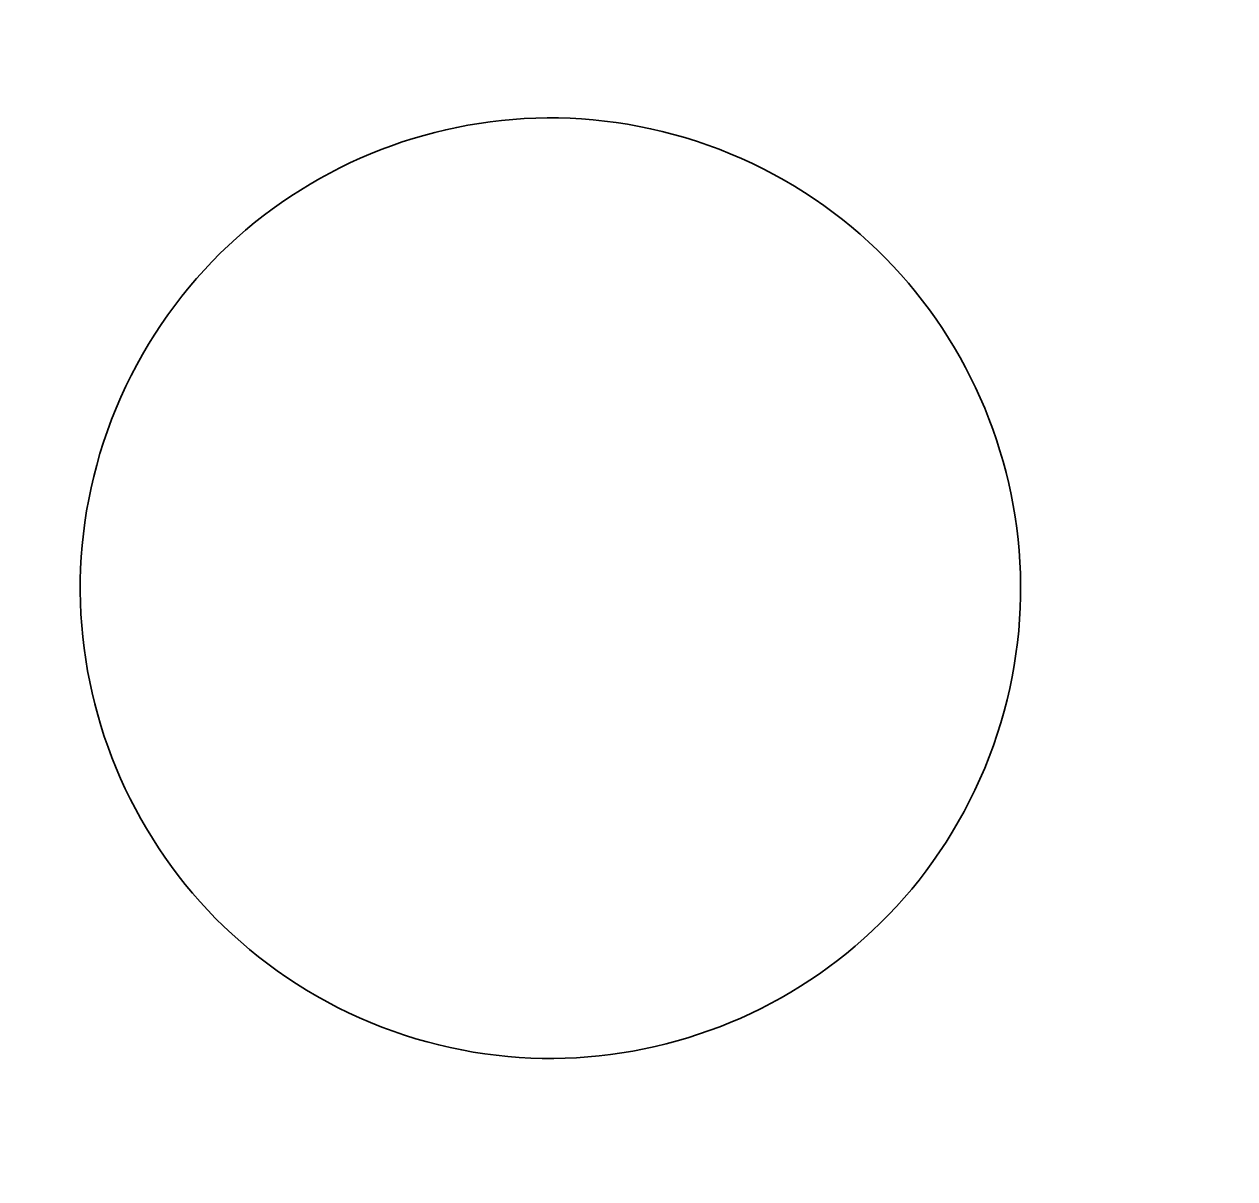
# Model space of a CAD drawing. Header units: centimetres. Extents: x -14.5 to 14.3, y -14.3 to 14.5.
# Drawn here: x 3.233 to 4.646, y 7.089 to 8.437 of the extents above; entities that cross this region are included whole.
import ezdxf

# ---------------------------------------------------------------- set-up
doc = ezdxf.new("R2010")
doc.units = ezdxf.units.CM
doc.header["$MEASUREMENT"] = 0
doc.layers.add('Layer 1', color=7, linetype='Continuous')

msp = doc.modelspace()

# ---------------------------------------------------------------- linework, layer by layer
at = {"layer": 'Layer 1', "color": 250, "lineweight": 35}
for points, knots in [([(-0.11537, 14.45903), (-8.05443, 14.45903), (-14.4903, 8.02315), (-14.4903, 0.0841), (-14.4903, 0.0841), (-14.4903, -7.85495), (-8.05443, -14.29082), (-0.11537, -14.29082), (-0.11537, -14.29082), (7.82367, -14.29082), (14.25955, -7.85495), (14.25955, 0.0841), (14.25955, 0.0841), (14.25955, 8.02315), (7.82367, 14.45903), (-0.11537, 14.45903)], [0, 0, 0, 0, 0.2, 0.2, 0.2, 0.2, 0.4, 0.4, 0.4, 0.4, 0.6, 0.6, 0.6, 0.6, 1, 1, 1, 1]), ([(4.35429, 7.56853), (4.35429, 7.56853), (4.35955, 7.58168), (4.35955, 7.58168), (4.35955, 7.58168), (4.35955, 7.58168), (4.36444, 7.59488), (4.36444, 7.59488), (4.36444, 7.59488), (4.36444, 7.59488), (4.36897, 7.60813), (4.36897, 7.60813), (4.36897, 7.60813), (4.36897, 7.60813), (4.37314, 7.62143), (4.37314, 7.62143), (4.37314, 7.62143), (4.37314, 7.62143), (4.37696, 7.63476), (4.37696, 7.63476), (4.37696, 7.63476), (4.37696, 7.63476), (4.38042, 7.64813), (4.38042, 7.64813), (4.38042, 7.64813), (4.38042, 7.64813), (4.38354, 7.66152), (4.38354, 7.66152), (4.38354, 7.66152), (4.38354, 7.66152), (4.3863, 7.67493), (4.3863, 7.67493), (4.3863, 7.67493), (4.3863, 7.67493), (4.38872, 7.68836), (4.38872, 7.68836), (4.38872, 7.68836), (4.38872, 7.68836), (4.3908, 7.7018), (4.3908, 7.7018), (4.3908, 7.7018), (4.3908, 7.7018), (4.39253, 7.71524), (4.39253, 7.71524), (4.39253, 7.71524), (4.39253, 7.71524), (4.39393, 7.72868), (4.39393, 7.72868), (4.39393, 7.72868), (4.39393, 7.72868), (4.39499, 7.74211), (4.39499, 7.74211), (4.39499, 7.74211), (4.39499, 7.74211), (4.39571, 7.75553), (4.39571, 7.75553), (4.39571, 7.75553), (4.39571, 7.75553), (4.39611, 7.76893), (4.39611, 7.76893), (4.39611, 7.76893), (4.39611, 7.76893), (4.39617, 7.7823), (4.39617, 7.7823), (4.39617, 7.7823), (4.39617, 7.7823), (4.39591, 7.79565), (4.39591, 7.79565), (4.39591, 7.79565), (4.39591, 7.79565), (4.39532, 7.80896), (4.39532, 7.80896), (4.39532, 7.80896), (4.39532, 7.80896), (4.39441, 7.82223), (4.39441, 7.82223), (4.39441, 7.82223), (4.39441, 7.82223), (4.39318, 7.83545), (4.39318, 7.83545), (4.39318, 7.83545), (4.39318, 7.83545), (4.39163, 7.84862), (4.39163, 7.84862), (4.39163, 7.84862), (4.39163, 7.84862), (4.38976, 7.86173), (4.38976, 7.86173), (4.38976, 7.86173), (4.38976, 7.86173), (4.38759, 7.87478), (4.38759, 7.87478), (4.38759, 7.87478), (4.38759, 7.87478), (4.3851, 7.88776), (4.3851, 7.88776), (4.3851, 7.88776), (4.3851, 7.88776), (4.3823, 7.90066), (4.3823, 7.90066), (4.3823, 7.90066), (4.3823, 7.90066), (4.3792, 7.91349), (4.3792, 7.91349), (4.3792, 7.91349), (4.3792, 7.91349), (4.37579, 7.92622), (4.37579, 7.92622), (4.37579, 7.92622), (4.37579, 7.92622), (4.37208, 7.93887), (4.37208, 7.93887), (4.37208, 7.93887), (4.37208, 7.93887), (4.36807, 7.95142), (4.36807, 7.95142), (4.36807, 7.95142), (4.36807, 7.95142), (4.36377, 7.96386), (4.36377, 7.96386), (4.36377, 7.96386), (4.36377, 7.96386), (4.35917, 7.9762), (4.35917, 7.9762), (4.35917, 7.9762), (4.35917, 7.9762), (4.35427, 7.98842), (4.35427, 7.98842), (4.35427, 7.98842), (4.35427, 7.98842), (4.34909, 8.00052), (4.34909, 8.00052), (4.34909, 8.00052), (4.34909, 8.00052), (4.34362, 8.01249), (4.34362, 8.01249), (4.34362, 8.01249), (4.34362, 8.01249), (4.33787, 8.02434), (4.33787, 8.02434), (4.33787, 8.02434), (4.33787, 8.02434), (4.33183, 8.03604), (4.33183, 8.03604), (4.33183, 8.03604), (4.33183, 8.03604), (4.32551, 8.04761), (4.32551, 8.04761), (4.32551, 8.04761), (4.32551, 8.04761), (4.31892, 8.05902), (4.31892, 8.05902), (4.31892, 8.05902), (4.31892, 8.05902), (4.31204, 8.07029), (4.31204, 8.07029), (4.31204, 8.07029), (4.31204, 8.07029), (4.3049, 8.08139), (4.3049, 8.08139), (4.3049, 8.08139), (4.3049, 8.08139), (4.29748, 8.09233), (4.29748, 8.09233), (4.29748, 8.09233), (4.29748, 8.09233), (4.28979, 8.10309), (4.28979, 8.10309), (4.28979, 8.10309), (4.28979, 8.10309), (4.28184, 8.11368), (4.28184, 8.11368), (4.28184, 8.11368), (4.28184, 8.11368), (4.27362, 8.12409), (4.27362, 8.12409), (4.27362, 8.12409), (4.27362, 8.12409), (4.26515, 8.13431), (4.26515, 8.13431), (4.26515, 8.13431), (4.26515, 8.13431), (4.25641, 8.14434), (4.25641, 8.14434), (4.25641, 8.14434), (4.25641, 8.14434), (4.24741, 8.15417), (4.24741, 8.15417), (4.24741, 8.15417), (4.24741, 8.15417), (4.23816, 8.16379), (4.23816, 8.16379), (4.23816, 8.16379), (4.23816, 8.16379), (4.22866, 8.1732), (4.22866, 8.1732), (4.22866, 8.1732), (4.22866, 8.1732), (4.2189, 8.1824), (4.2189, 8.1824), (4.2189, 8.1824), (4.2189, 8.1824), (4.2089, 8.19138), (4.2089, 8.19138), (4.2089, 8.19138), (4.2089, 8.19138), (4.19866, 8.20012), (4.19866, 8.20012), (4.19866, 8.20012), (4.19866, 8.20012), (4.18817, 8.20864), (4.18817, 8.20864), (4.18817, 8.20864), (4.18817, 8.20864), (4.17743, 8.21692), (4.17743, 8.21692), (4.17743, 8.21692), (4.17743, 8.21692), (4.16646, 8.22495), (4.16646, 8.22495), (4.16646, 8.22495), (4.16646, 8.22495), (4.15526, 8.23274), (4.15526, 8.23274), (4.15526, 8.23274), (4.15526, 8.23274), (4.14382, 8.24026), (4.14382, 8.24026), (4.14382, 8.24026), (4.14382, 8.24026), (4.13215, 8.24753), (4.13215, 8.24753), (4.13215, 8.24753), (4.13215, 8.24753), (4.12025, 8.25453), (4.12025, 8.25453), (4.12025, 8.25453), (4.12025, 8.25453), (4.10812, 8.26126), (4.10812, 8.26126), (4.10812, 8.26126), (4.10812, 8.26126), (4.09577, 8.26771), (4.09577, 8.26771), (4.09577, 8.26771), (4.09577, 8.26771), (4.08319, 8.27388), (4.08319, 8.27388), (4.08319, 8.27388), (4.08319, 8.27388), (4.0704, 8.27976), (4.0704, 8.27976), (4.0704, 8.27976), (4.0704, 8.27976), (4.05739, 8.28534), (4.05739, 8.28534), (4.05739, 8.28534), (4.05739, 8.28534), (4.04424, 8.2906), (4.04424, 8.2906), (4.04424, 8.2906), (4.04424, 8.2906), (4.03103, 8.29549), (4.03103, 8.29549), (4.03103, 8.29549), (4.03103, 8.29549), (4.01778, 8.30002), (4.01778, 8.30002), (4.01778, 8.30002), (4.01778, 8.30002), (4.00449, 8.30419), (4.00449, 8.30419), (4.00449, 8.30419), (4.00449, 8.30419), (3.99115, 8.30801), (3.99115, 8.30801), (3.99115, 8.30801), (3.99115, 8.30801), (3.97779, 8.31147), (3.97779, 8.31147), (3.97779, 8.31147), (3.97779, 8.31147), (3.9644, 8.31459), (3.9644, 8.31459), (3.9644, 8.31459), (3.9644, 8.31459), (3.95098, 8.31735), (3.95098, 8.31735), (3.95098, 8.31735), (3.95098, 8.31735), (3.93755, 8.31977), (3.93755, 8.31977), (3.93755, 8.31977), (3.93755, 8.31977), (3.92412, 8.32185), (3.92412, 8.32185), (3.92412, 8.32185), (3.92412, 8.32185), (3.91068, 8.32358), (3.91068, 8.32358), (3.91068, 8.32358), (3.91068, 8.32358), (3.89724, 8.32498), (3.89724, 8.32498), (3.89724, 8.32498), (3.89724, 8.32498), (3.8838, 8.32604), (3.8838, 8.32604), (3.8838, 8.32604), (3.8838, 8.32604), (3.87039, 8.32676), (3.87039, 8.32676), (3.87039, 8.32676), (3.87039, 8.32676), (3.85699, 8.32716), (3.85699, 8.32716), (3.85699, 8.32716), (3.85699, 8.32716), (3.84361, 8.32722), (3.84361, 8.32722), (3.84361, 8.32722), (3.84361, 8.32722), (3.83026, 8.32696), (3.83026, 8.32696), (3.83026, 8.32696), (3.83026, 8.32696), (3.81695, 8.32637), (3.81695, 8.32637), (3.81695, 8.32637), (3.81695, 8.32637), (3.80368, 8.32546), (3.80368, 8.32546), (3.80368, 8.32546), (3.80368, 8.32546), (3.79046, 8.32423), (3.79046, 8.32423), (3.79046, 8.32423), (3.79046, 8.32423), (3.77729, 8.32268), (3.77729, 8.32268), (3.77729, 8.32268), (3.77729, 8.32268), (3.76418, 8.32081), (3.76418, 8.32081), (3.76418, 8.32081), (3.76418, 8.32081), (3.75113, 8.31863), (3.75113, 8.31863), (3.75113, 8.31863), (3.75113, 8.31863), (3.73815, 8.31614), (3.73815, 8.31614), (3.73815, 8.31614), (3.73815, 8.31614), (3.72525, 8.31335), (3.72525, 8.31335), (3.72525, 8.31335), (3.72525, 8.31335), (3.71243, 8.31024), (3.71243, 8.31024), (3.71243, 8.31024), (3.71243, 8.31024), (3.69969, 8.30684), (3.69969, 8.30684), (3.69969, 8.30684), (3.69969, 8.30684), (3.68705, 8.30313), (3.68705, 8.30313), (3.68705, 8.30313), (3.68705, 8.30313), (3.6745, 8.29912), (3.6745, 8.29912), (3.6745, 8.29912), (3.6745, 8.29912), (3.66205, 8.29481), (3.66205, 8.29481), (3.66205, 8.29481), (3.66205, 8.29481), (3.64972, 8.29021), (3.64972, 8.29021), (3.64972, 8.29021), (3.64972, 8.29021), (3.6375, 8.28532), (3.6375, 8.28532), (3.6375, 8.28532), (3.6375, 8.28532), (3.6254, 8.28014), (3.6254, 8.28014), (3.6254, 8.28014), (3.6254, 8.28014), (3.61342, 8.27467), (3.61342, 8.27467), (3.61342, 8.27467), (3.61342, 8.27467), (3.60158, 8.26891), (3.60158, 8.26891), (3.60158, 8.26891), (3.60158, 8.26891), (3.58987, 8.26287), (3.58987, 8.26287), (3.58987, 8.26287), (3.58987, 8.26287), (3.57831, 8.25656), (3.57831, 8.25656), (3.57831, 8.25656), (3.57831, 8.25656), (3.56689, 8.24996), (3.56689, 8.24996), (3.56689, 8.24996), (3.56689, 8.24996), (3.55563, 8.24309), (3.55563, 8.24309), (3.55563, 8.24309), (3.55563, 8.24309), (3.54453, 8.23594), (3.54453, 8.23594), (3.54453, 8.23594), (3.54453, 8.23594), (3.53359, 8.22852), (3.53359, 8.22852), (3.53359, 8.22852), (3.53359, 8.22852), (3.52283, 8.22084), (3.52283, 8.22084), (3.52283, 8.22084), (3.52283, 8.22084), (3.51224, 8.21288), (3.51224, 8.21288), (3.51224, 8.21288), (3.51224, 8.21288), (3.50183, 8.20466), (3.50183, 8.20466), (3.50183, 8.20466), (3.50183, 8.20466), (3.49161, 8.19619), (3.49161, 8.19619), (3.49161, 8.19619), (3.49161, 8.19619), (3.48158, 8.18745), (3.48158, 8.18745), (3.48158, 8.18745), (3.48158, 8.18745), (3.47175, 8.17845), (3.47175, 8.17845), (3.47175, 8.17845), (3.47175, 8.17845), (3.46213, 8.1692), (3.46213, 8.1692), (3.46213, 8.1692), (3.46213, 8.1692), (3.45272, 8.1597), (3.45272, 8.1597), (3.45272, 8.1597), (3.45272, 8.1597), (3.44352, 8.14994), (3.44352, 8.14994), (3.44352, 8.14994), (3.44352, 8.14994), (3.43454, 8.13994), (3.43454, 8.13994), (3.43454, 8.13994), (3.43454, 8.13994), (3.4258, 8.12969), (3.4258, 8.12969), (3.4258, 8.12969), (3.4258, 8.12969), (3.41728, 8.1192), (3.41728, 8.1192), (3.41728, 8.1192), (3.41728, 8.1192), (3.409, 8.10847), (3.409, 8.10847), (3.409, 8.10847), (3.409, 8.10847), (3.40097, 8.0975), (3.40097, 8.0975), (3.40097, 8.0975), (3.40097, 8.0975), (3.39319, 8.0863), (3.39319, 8.0863), (3.39319, 8.0863), (3.39319, 8.0863), (3.38566, 8.07486), (3.38566, 8.07486), (3.38566, 8.07486), (3.38566, 8.07486), (3.37839, 8.06318), (3.37839, 8.06318), (3.37839, 8.06318), (3.37839, 8.06318), (3.37139, 8.05128), (3.37139, 8.05128), (3.37139, 8.05128), (3.37139, 8.05128), (3.36466, 8.03916), (3.36466, 8.03916), (3.36466, 8.03916), (3.36466, 8.03916), (3.35821, 8.0268), (3.35821, 8.0268), (3.35821, 8.0268), (3.35821, 8.0268), (3.35204, 8.01423), (3.35204, 8.01423), (3.35204, 8.01423), (3.35204, 8.01423), (3.34617, 8.00144), (3.34617, 8.00144), (3.34617, 8.00144), (3.34617, 8.00144), (3.34058, 7.98842), (3.34058, 7.98842), (3.34058, 7.98842), (3.34058, 7.98842), (3.33533, 7.97528), (3.33533, 7.97528), (3.33533, 7.97528), (3.33533, 7.97528), (3.33044, 7.96207), (3.33044, 7.96207), (3.33044, 7.96207), (3.33044, 7.96207), (3.32591, 7.94882), (3.32591, 7.94882), (3.32591, 7.94882), (3.32591, 7.94882), (3.32174, 7.93553), (3.32174, 7.93553), (3.32174, 7.93553), (3.32174, 7.93553), (3.31792, 7.92219), (3.31792, 7.92219), (3.31792, 7.92219), (3.31792, 7.92219), (3.31445, 7.90883), (3.31445, 7.90883), (3.31445, 7.90883), (3.31445, 7.90883), (3.31134, 7.89544), (3.31134, 7.89544), (3.31134, 7.89544), (3.31134, 7.89544), (3.30857, 7.88202), (3.30857, 7.88202), (3.30857, 7.88202), (3.30857, 7.88202), (3.30615, 7.8686), (3.30615, 7.8686), (3.30615, 7.8686), (3.30615, 7.8686), (3.30408, 7.85516), (3.30408, 7.85516), (3.30408, 7.85516), (3.30408, 7.85516), (3.30234, 7.84172), (3.30234, 7.84172), (3.30234, 7.84172), (3.30234, 7.84172), (3.30095, 7.82828), (3.30095, 7.82828), (3.30095, 7.82828), (3.30095, 7.82828), (3.29989, 7.81485), (3.29989, 7.81485), (3.29989, 7.81485), (3.29989, 7.81485), (3.29916, 7.80143), (3.29916, 7.80143), (3.29916, 7.80143), (3.29916, 7.80143), (3.29877, 7.78803), (3.29877, 7.78803), (3.29877, 7.78803), (3.29877, 7.78803), (3.2987, 7.77465), (3.2987, 7.77465), (3.2987, 7.77465), (3.2987, 7.77465), (3.29897, 7.76131), (3.29897, 7.76131), (3.29897, 7.76131), (3.29897, 7.76131), (3.29956, 7.748), (3.29956, 7.748), (3.29956, 7.748), (3.29956, 7.748), (3.30047, 7.73473), (3.30047, 7.73473), (3.30047, 7.73473), (3.30047, 7.73473), (3.3017, 7.72151), (3.3017, 7.72151), (3.3017, 7.72151), (3.3017, 7.72151), (3.30325, 7.70834), (3.30325, 7.70834), (3.30325, 7.70834), (3.30325, 7.70834), (3.30511, 7.69523), (3.30511, 7.69523), (3.30511, 7.69523), (3.30511, 7.69523), (3.30729, 7.68218), (3.30729, 7.68218), (3.30729, 7.68218), (3.30729, 7.68218), (3.30978, 7.6692), (3.30978, 7.6692), (3.30978, 7.6692), (3.30978, 7.6692), (3.31258, 7.6563), (3.31258, 7.6563), (3.31258, 7.6563), (3.31258, 7.6563), (3.31568, 7.64347), (3.31568, 7.64347), (3.31568, 7.64347), (3.31568, 7.64347), (3.31909, 7.63074), (3.31909, 7.63074), (3.31909, 7.63074), (3.31909, 7.63074), (3.3228, 7.61809), (3.3228, 7.61809), (3.3228, 7.61809), (3.3228, 7.61809), (3.3268, 7.60555), (3.3268, 7.60555), (3.3268, 7.60555), (3.3268, 7.60555), (3.33111, 7.5931), (3.33111, 7.5931), (3.33111, 7.5931), (3.33111, 7.5931), (3.33571, 7.58077), (3.33571, 7.58077), (3.33571, 7.58077), (3.33571, 7.58077), (3.3406, 7.56855), (3.3406, 7.56855), (3.3406, 7.56855), (3.3406, 7.56855), (3.34578, 7.55645), (3.34578, 7.55645), (3.34578, 7.55645), (3.34578, 7.55645), (3.35125, 7.54447), (3.35125, 7.54447), (3.35125, 7.54447), (3.35125, 7.54447), (3.35701, 7.53263), (3.35701, 7.53263), (3.35701, 7.53263), (3.35701, 7.53263), (3.36305, 7.52092), (3.36305, 7.52092), (3.36305, 7.52092), (3.36305, 7.52092), (3.36936, 7.50936), (3.36936, 7.50936), (3.36936, 7.50936), (3.36936, 7.50936), (3.37596, 7.49794), (3.37596, 7.49794), (3.37596, 7.49794), (3.37596, 7.49794), (3.38283, 7.48668), (3.38283, 7.48668), (3.38283, 7.48668), (3.38283, 7.48668), (3.38998, 7.47558), (3.38998, 7.47558), (3.38998, 7.47558), (3.38998, 7.47558), (3.3974, 7.46464), (3.3974, 7.46464), (3.3974, 7.46464), (3.3974, 7.46464), (3.40508, 7.45387), (3.40508, 7.45387), (3.40508, 7.45387), (3.40508, 7.45387), (3.41303, 7.44328), (3.41303, 7.44328), (3.41303, 7.44328), (3.41303, 7.44328), (3.42125, 7.43287), (3.42125, 7.43287), (3.42125, 7.43287), (3.42125, 7.43287), (3.42973, 7.42265), (3.42973, 7.42265), (3.42973, 7.42265), (3.42973, 7.42265), (3.43847, 7.41263), (3.43847, 7.41263), (3.43847, 7.41263), (3.43847, 7.41263), (3.44746, 7.4028), (3.44746, 7.4028), (3.44746, 7.4028), (3.44746, 7.4028), (3.45672, 7.39317), (3.45672, 7.39317), (3.45672, 7.39317), (3.45672, 7.39317), (3.46622, 7.38376), (3.46622, 7.38376), (3.46622, 7.38376), (3.46622, 7.38376), (3.47597, 7.37456), (3.47597, 7.37456), (3.47597, 7.37456), (3.47597, 7.37456), (3.48597, 7.36559), (3.48597, 7.36559), (3.48597, 7.36559), (3.48597, 7.36559), (3.49622, 7.35684), (3.49622, 7.35684), (3.49622, 7.35684), (3.49622, 7.35684), (3.50671, 7.34832), (3.50671, 7.34832), (3.50671, 7.34832), (3.50671, 7.34832), (3.51744, 7.34005), (3.51744, 7.34005), (3.51744, 7.34005), (3.51744, 7.34005), (3.52841, 7.33201), (3.52841, 7.33201), (3.52841, 7.33201), (3.52841, 7.33201), (3.53962, 7.32423), (3.53962, 7.32423), (3.53962, 7.32423), (3.53962, 7.32423), (3.55106, 7.3167), (3.55106, 7.3167), (3.55106, 7.3167), (3.55106, 7.3167), (3.56273, 7.30943), (3.56273, 7.30943), (3.56273, 7.30943), (3.56273, 7.30943), (3.57463, 7.30243), (3.57463, 7.30243), (3.57463, 7.30243), (3.57463, 7.30243), (3.58676, 7.2957), (3.58676, 7.2957), (3.58676, 7.2957), (3.58676, 7.2957), (3.59911, 7.28925), (3.59911, 7.28925), (3.59911, 7.28925), (3.59911, 7.28925), (3.61168, 7.28308), (3.61168, 7.28308), (3.61168, 7.28308), (3.61168, 7.28308), (3.62448, 7.2772), (3.62448, 7.2772), (3.62448, 7.2772), (3.62448, 7.2772), (3.63749, 7.27162), (3.63749, 7.27162), (3.63749, 7.27162), (3.63749, 7.27162), (3.65064, 7.26637), (3.65064, 7.26637), (3.65064, 7.26637), (3.65064, 7.26637), (3.66384, 7.26148), (3.66384, 7.26148), (3.66384, 7.26148), (3.66384, 7.26148), (3.67709, 7.25695), (3.67709, 7.25695), (3.67709, 7.25695), (3.67709, 7.25695), (3.69039, 7.25277), (3.69039, 7.25277), (3.69039, 7.25277), (3.69039, 7.25277), (3.70372, 7.24896), (3.70372, 7.24896), (3.70372, 7.24896), (3.70372, 7.24896), (3.71709, 7.24549), (3.71709, 7.24549), (3.71709, 7.24549), (3.71709, 7.24549), (3.73048, 7.24238), (3.73048, 7.24238), (3.73048, 7.24238), (3.73048, 7.24238), (3.74389, 7.23961), (3.74389, 7.23961), (3.74389, 7.23961), (3.74389, 7.23961), (3.75732, 7.23719), (3.75732, 7.23719), (3.75732, 7.23719), (3.75732, 7.23719), (3.77076, 7.23512), (3.77076, 7.23512), (3.77076, 7.23512), (3.77076, 7.23512), (3.7842, 7.23338), (3.7842, 7.23338), (3.7842, 7.23338), (3.7842, 7.23338), (3.79764, 7.23198), (3.79764, 7.23198), (3.79764, 7.23198), (3.79764, 7.23198), (3.81107, 7.23093), (3.81107, 7.23093), (3.81107, 7.23093), (3.81107, 7.23093), (3.82449, 7.2302), (3.82449, 7.2302), (3.82449, 7.2302), (3.82449, 7.2302), (3.83789, 7.22981), (3.83789, 7.22981), (3.83789, 7.22981), (3.83789, 7.22981), (3.85127, 7.22974), (3.85127, 7.22974), (3.85127, 7.22974), (3.85127, 7.22974), (3.86461, 7.23001), (3.86461, 7.23001), (3.86461, 7.23001), (3.86461, 7.23001), (3.87792, 7.2306), (3.87792, 7.2306), (3.87792, 7.2306), (3.87792, 7.2306), (3.89119, 7.23151), (3.89119, 7.23151), (3.89119, 7.23151), (3.89119, 7.23151), (3.90441, 7.23274), (3.90441, 7.23274), (3.90441, 7.23274), (3.90441, 7.23274), (3.91758, 7.23429), (3.91758, 7.23429), (3.91758, 7.23429), (3.91758, 7.23429), (3.9307, 7.23615), (3.9307, 7.23615), (3.9307, 7.23615), (3.9307, 7.23615), (3.94374, 7.23833), (3.94374, 7.23833), (3.94374, 7.23833), (3.94374, 7.23833), (3.95672, 7.24082), (3.95672, 7.24082), (3.95672, 7.24082), (3.95672, 7.24082), (3.96963, 7.24362), (3.96963, 7.24362), (3.96963, 7.24362), (3.96963, 7.24362), (3.98245, 7.24672), (3.98245, 7.24672), (3.98245, 7.24672), (3.98245, 7.24672), (3.99519, 7.25013), (3.99519, 7.25013), (3.99519, 7.25013), (3.99519, 7.25013), (4.00783, 7.25384), (4.00783, 7.25384), (4.00783, 7.25384), (4.00783, 7.25384), (4.02038, 7.25785), (4.02038, 7.25785), (4.02038, 7.25785), (4.02038, 7.25785), (4.03282, 7.26215), (4.03282, 7.26215), (4.03282, 7.26215), (4.03282, 7.26215), (4.04516, 7.26675), (4.04516, 7.26675), (4.04516, 7.26675), (4.04516, 7.26675), (4.05738, 7.27164), (4.05738, 7.27164), (4.05738, 7.27164), (4.05738, 7.27164), (4.06948, 7.27683), (4.06948, 7.27683), (4.06948, 7.27683), (4.06948, 7.27683), (4.08145, 7.2823), (4.08145, 7.2823), (4.08145, 7.2823), (4.08145, 7.2823), (4.0933, 7.28805), (4.0933, 7.28805), (4.0933, 7.28805), (4.0933, 7.28805), (4.105, 7.29409), (4.105, 7.29409), (4.105, 7.29409), (4.105, 7.29409), (4.11657, 7.30041), (4.11657, 7.30041), (4.11657, 7.30041), (4.11657, 7.30041), (4.12798, 7.307), (4.12798, 7.307), (4.12798, 7.307), (4.12798, 7.307), (4.13925, 7.31388), (4.13925, 7.31388), (4.13925, 7.31388), (4.13925, 7.31388), (4.15035, 7.32102), (4.15035, 7.32102), (4.15035, 7.32102), (4.15035, 7.32102), (4.16128, 7.32844), (4.16128, 7.32844), (4.16128, 7.32844), (4.16128, 7.32844), (4.17205, 7.33613), (4.17205, 7.33613), (4.17205, 7.33613), (4.17205, 7.33613), (4.18264, 7.34408), (4.18264, 7.34408), (4.18264, 7.34408), (4.18264, 7.34408), (4.19305, 7.3523), (4.19305, 7.3523), (4.19305, 7.3523), (4.19305, 7.3523), (4.20327, 7.36077), (4.20327, 7.36077), (4.20327, 7.36077), (4.20327, 7.36077), (4.2133, 7.36951), (4.2133, 7.36951), (4.2133, 7.36951), (4.2133, 7.36951), (4.22312, 7.37851), (4.22312, 7.37851), (4.22312, 7.37851), (4.22312, 7.37851), (4.23275, 7.38776), (4.23275, 7.38776), (4.23275, 7.38776), (4.23275, 7.38776), (4.24216, 7.39726), (4.24216, 7.39726), (4.24216, 7.39726), (4.24216, 7.39726), (4.25136, 7.40701), (4.25136, 7.40701), (4.25136, 7.40701), (4.25136, 7.40701), (4.26033, 7.41702), (4.26033, 7.41702), (4.26033, 7.41702), (4.26033, 7.41702), (4.26908, 7.42726), (4.26908, 7.42726), (4.26908, 7.42726), (4.26908, 7.42726), (4.2776, 7.43775), (4.2776, 7.43775), (4.2776, 7.43775), (4.2776, 7.43775), (4.28587, 7.44848), (4.28587, 7.44848), (4.28587, 7.44848), (4.28587, 7.44848), (4.29391, 7.45945), (4.29391, 7.45945), (4.29391, 7.45945), (4.29391, 7.45945), (4.30169, 7.47066), (4.30169, 7.47066), (4.30169, 7.47066), (4.30169, 7.47066), (4.30922, 7.4821), (4.30922, 7.4821), (4.30922, 7.4821), (4.30922, 7.4821), (4.31648, 7.49377), (4.31648, 7.49377), (4.31648, 7.49377), (4.31648, 7.49377), (4.32349, 7.50567), (4.32349, 7.50567), (4.32349, 7.50567), (4.32349, 7.50567), (4.33021, 7.5178), (4.33021, 7.5178), (4.33021, 7.5178), (4.33021, 7.5178), (4.33666, 7.53015), (4.33666, 7.53015), (4.33666, 7.53015), (4.33666, 7.53015), (4.34283, 7.54272), (4.34283, 7.54272), (4.34283, 7.54272), (4.34283, 7.54272), (4.34871, 7.55552), (4.34871, 7.55552), (4.34871, 7.55552), (4.34871, 7.55552), (4.35429, 7.56853), (4.35429, 7.56853)], [0, 0, 0, 0, 0.0038911, 0.0038911, 0.0038911, 0.0038911, 0.0077821, 0.0077821, 0.0077821, 0.0077821, 0.0116732, 0.0116732, 0.0116732, 0.0116732, 0.0155642, 0.0155642, 0.0155642, 0.0155642, 0.0194553, 0.0194553, 0.0194553, 0.0194553, 0.0233463, 0.0233463, 0.0233463, 0.0233463, 0.0272374, 0.0272374, 0.0272374, 0.0272374, 0.0311284, 0.0311284, 0.0311284, 0.0311284, 0.0350195, 0.0350195, 0.0350195, 0.0350195, 0.0389105, 0.0389105, 0.0389105, 0.0389105, 0.0428016, 0.0428016, 0.0428016, 0.0428016, 0.0466926, 0.0466926, 0.0466926, 0.0466926, 0.0505837, 0.0505837, 0.0505837, 0.0505837, 0.0544747, 0.0544747, 0.0544747, 0.0544747, 0.0583658, 0.0583658, 0.0583658, 0.0583658, 0.0622568, 0.0622568, 0.0622568, 0.0622568, 0.0661479, 0.0661479, 0.0661479, 0.0661479, 0.0700389, 0.0700389, 0.0700389, 0.0700389, 0.07393, 0.07393, 0.07393, 0.07393, 0.077821, 0.077821, 0.077821, 0.077821, 0.0817121, 0.0817121, 0.0817121, 0.0817121, 0.0856031, 0.0856031, 0.0856031, 0.0856031, 0.0894942, 0.0894942, 0.0894942, 0.0894942, 0.0933852, 0.0933852, 0.0933852, 0.0933852, 0.0972763, 0.0972763, 0.0972763, 0.0972763, 0.1011673, 0.1011673, 0.1011673, 0.1011673, 0.1050584, 0.1050584, 0.1050584, 0.1050584, 0.1089494, 0.1089494, 0.1089494, 0.1089494, 0.1128405, 0.1128405, 0.1128405, 0.1128405, 0.1167315, 0.1167315, 0.1167315, 0.1167315, 0.1206226, 0.1206226, 0.1206226, 0.1206226, 0.1245136, 0.1245136, 0.1245136, 0.1245136, 0.1284047, 0.1284047, 0.1284047, 0.1284047, 0.1322957, 0.1322957, 0.1322957, 0.1322957, 0.1361868, 0.1361868, 0.1361868, 0.1361868, 0.1400778, 0.1400778, 0.1400778, 0.1400778, 0.1439689, 0.1439689, 0.1439689, 0.1439689, 0.1478599, 0.1478599, 0.1478599, 0.1478599, 0.151751, 0.151751, 0.151751, 0.151751, 0.155642, 0.155642, 0.155642, 0.155642, 0.1595331, 0.1595331, 0.1595331, 0.1595331, 0.1634241, 0.1634241, 0.1634241, 0.1634241, 0.1673152, 0.1673152, 0.1673152, 0.1673152, 0.1712062, 0.1712062, 0.1712062, 0.1712062, 0.1750973, 0.1750973, 0.1750973, 0.1750973, 0.1789883, 0.1789883, 0.1789883, 0.1789883, 0.1828794, 0.1828794, 0.1828794, 0.1828794, 0.1867704, 0.1867704, 0.1867704, 0.1867704, 0.1906615, 0.1906615, 0.1906615, 0.1906615, 0.1945525, 0.1945525, 0.1945525, 0.1945525, 0.1984436, 0.1984436, 0.1984436, 0.1984436, 0.2023346, 0.2023346, 0.2023346, 0.2023346, 0.2062257, 0.2062257, 0.2062257, 0.2062257, 0.2101167, 0.2101167, 0.2101167, 0.2101167, 0.2140078, 0.2140078, 0.2140078, 0.2140078, 0.2178988, 0.2178988, 0.2178988, 0.2178988, 0.2217899, 0.2217899, 0.2217899, 0.2217899, 0.2256809, 0.2256809, 0.2256809, 0.2256809, 0.229572, 0.229572, 0.229572, 0.229572, 0.233463, 0.233463, 0.233463, 0.233463, 0.2373541, 0.2373541, 0.2373541, 0.2373541, 0.2412451, 0.2412451, 0.2412451, 0.2412451, 0.2451362, 0.2451362, 0.2451362, 0.2451362, 0.2490272, 0.2490272, 0.2490272, 0.2490272, 0.2529183, 0.2529183, 0.2529183, 0.2529183, 0.2568093, 0.2568093, 0.2568093, 0.2568093, 0.2607004, 0.2607004, 0.2607004, 0.2607004, 0.2645914, 0.2645914, 0.2645914, 0.2645914, 0.2684825, 0.2684825, 0.2684825, 0.2684825, 0.2723735, 0.2723735, 0.2723735, 0.2723735, 0.2762646, 0.2762646, 0.2762646, 0.2762646, 0.2801556, 0.2801556, 0.2801556, 0.2801556, 0.2840467, 0.2840467, 0.2840467, 0.2840467, 0.2879377, 0.2879377, 0.2879377, 0.2879377, 0.2918288, 0.2918288, 0.2918288, 0.2918288, 0.2957198, 0.2957198, 0.2957198, 0.2957198, 0.2996109, 0.2996109, 0.2996109, 0.2996109, 0.3035019, 0.3035019, 0.3035019, 0.3035019, 0.307393, 0.307393, 0.307393, 0.307393, 0.311284, 0.311284, 0.311284, 0.311284, 0.3151751, 0.3151751, 0.3151751, 0.3151751, 0.3190661, 0.3190661, 0.3190661, 0.3190661, 0.3229572, 0.3229572, 0.3229572, 0.3229572, 0.3268482, 0.3268482, 0.3268482, 0.3268482, 0.3307393, 0.3307393, 0.3307393, 0.3307393, 0.3346304, 0.3346304, 0.3346304, 0.3346304, 0.3385214, 0.3385214, 0.3385214, 0.3385214, 0.3424125, 0.3424125, 0.3424125, 0.3424125, 0.3463035, 0.3463035, 0.3463035, 0.3463035, 0.3501946, 0.3501946, 0.3501946, 0.3501946, 0.3540856, 0.3540856, 0.3540856, 0.3540856, 0.3579767, 0.3579767, 0.3579767, 0.3579767, 0.3618677, 0.3618677, 0.3618677, 0.3618677, 0.3657588, 0.3657588, 0.3657588, 0.3657588, 0.3696498, 0.3696498, 0.3696498, 0.3696498, 0.3735409, 0.3735409, 0.3735409, 0.3735409, 0.3774319, 0.3774319, 0.3774319, 0.3774319, 0.381323, 0.381323, 0.381323, 0.381323, 0.385214, 0.385214, 0.385214, 0.385214, 0.3891051, 0.3891051, 0.3891051, 0.3891051, 0.3929961, 0.3929961, 0.3929961, 0.3929961, 0.3968872, 0.3968872, 0.3968872, 0.3968872, 0.4007782, 0.4007782, 0.4007782, 0.4007782, 0.4046693, 0.4046693, 0.4046693, 0.4046693, 0.4085603, 0.4085603, 0.4085603, 0.4085603, 0.4124514, 0.4124514, 0.4124514, 0.4124514, 0.4163424, 0.4163424, 0.4163424, 0.4163424, 0.4202335, 0.4202335, 0.4202335, 0.4202335, 0.4241245, 0.4241245, 0.4241245, 0.4241245, 0.4280156, 0.4280156, 0.4280156, 0.4280156, 0.4319066, 0.4319066, 0.4319066, 0.4319066, 0.4357977, 0.4357977, 0.4357977, 0.4357977, 0.4396887, 0.4396887, 0.4396887, 0.4396887, 0.4435798, 0.4435798, 0.4435798, 0.4435798, 0.4474708, 0.4474708, 0.4474708, 0.4474708, 0.4513619, 0.4513619, 0.4513619, 0.4513619, 0.4552529, 0.4552529, 0.4552529, 0.4552529, 0.459144, 0.459144, 0.459144, 0.459144, 0.463035, 0.463035, 0.463035, 0.463035, 0.4669261, 0.4669261, 0.4669261, 0.4669261, 0.4708171, 0.4708171, 0.4708171, 0.4708171, 0.4747082, 0.4747082, 0.4747082, 0.4747082, 0.4785992, 0.4785992, 0.4785992, 0.4785992, 0.4824903, 0.4824903, 0.4824903, 0.4824903, 0.4863813, 0.4863813, 0.4863813, 0.4863813, 0.4902724, 0.4902724, 0.4902724, 0.4902724, 0.4941634, 0.4941634, 0.4941634, 0.4941634, 0.4980545, 0.4980545, 0.4980545, 0.4980545, 0.5019455, 0.5019455, 0.5019455, 0.5019455, 0.5058366, 0.5058366, 0.5058366, 0.5058366, 0.5097276, 0.5097276, 0.5097276, 0.5097276, 0.5136187, 0.5136187, 0.5136187, 0.5136187, 0.5175097, 0.5175097, 0.5175097, 0.5175097, 0.5214008, 0.5214008, 0.5214008, 0.5214008, 0.5252918, 0.5252918, 0.5252918, 0.5252918, 0.5291829, 0.5291829, 0.5291829, 0.5291829, 0.5330739, 0.5330739, 0.5330739, 0.5330739, 0.536965, 0.536965, 0.536965, 0.536965, 0.540856, 0.540856, 0.540856, 0.540856, 0.5447471, 0.5447471, 0.5447471, 0.5447471, 0.5486381, 0.5486381, 0.5486381, 0.5486381, 0.5525292, 0.5525292, 0.5525292, 0.5525292, 0.5564202, 0.5564202, 0.5564202, 0.5564202, 0.5603113, 0.5603113, 0.5603113, 0.5603113, 0.5642023, 0.5642023, 0.5642023, 0.5642023, 0.5680934, 0.5680934, 0.5680934, 0.5680934, 0.5719844, 0.5719844, 0.5719844, 0.5719844, 0.5758755, 0.5758755, 0.5758755, 0.5758755, 0.5797665, 0.5797665, 0.5797665, 0.5797665, 0.5836576, 0.5836576, 0.5836576, 0.5836576, 0.5875486, 0.5875486, 0.5875486, 0.5875486, 0.5914397, 0.5914397, 0.5914397, 0.5914397, 0.5953307, 0.5953307, 0.5953307, 0.5953307, 0.5992218, 0.5992218, 0.5992218, 0.5992218, 0.6031128, 0.6031128, 0.6031128, 0.6031128, 0.6070039, 0.6070039, 0.6070039, 0.6070039, 0.6108949, 0.6108949, 0.6108949, 0.6108949, 0.614786, 0.614786, 0.614786, 0.614786, 0.618677, 0.618677, 0.618677, 0.618677, 0.6225681, 0.6225681, 0.6225681, 0.6225681, 0.6264591, 0.6264591, 0.6264591, 0.6264591, 0.6303502, 0.6303502, 0.6303502, 0.6303502, 0.6342412, 0.6342412, 0.6342412, 0.6342412, 0.6381323, 0.6381323, 0.6381323, 0.6381323, 0.6420233, 0.6420233, 0.6420233, 0.6420233, 0.6459144, 0.6459144, 0.6459144, 0.6459144, 0.6498054, 0.6498054, 0.6498054, 0.6498054, 0.6536965, 0.6536965, 0.6536965, 0.6536965, 0.6575875, 0.6575875, 0.6575875, 0.6575875, 0.6614786, 0.6614786, 0.6614786, 0.6614786, 0.6653696, 0.6653696, 0.6653696, 0.6653696, 0.6692607, 0.6692607, 0.6692607, 0.6692607, 0.6731518, 0.6731518, 0.6731518, 0.6731518, 0.6770428, 0.6770428, 0.6770428, 0.6770428, 0.6809339, 0.6809339, 0.6809339, 0.6809339, 0.6848249, 0.6848249, 0.6848249, 0.6848249, 0.688716, 0.688716, 0.688716, 0.688716, 0.692607, 0.692607, 0.692607, 0.692607, 0.6964981, 0.6964981, 0.6964981, 0.6964981, 0.7003891, 0.7003891, 0.7003891, 0.7003891, 0.7042802, 0.7042802, 0.7042802, 0.7042802, 0.7081712, 0.7081712, 0.7081712, 0.7081712, 0.7120623, 0.7120623, 0.7120623, 0.7120623, 0.7159533, 0.7159533, 0.7159533, 0.7159533, 0.7198444, 0.7198444, 0.7198444, 0.7198444, 0.7237354, 0.7237354, 0.7237354, 0.7237354, 0.7276265, 0.7276265, 0.7276265, 0.7276265, 0.7315175, 0.7315175, 0.7315175, 0.7315175, 0.7354086, 0.7354086, 0.7354086, 0.7354086, 0.7392996, 0.7392996, 0.7392996, 0.7392996, 0.7431907, 0.7431907, 0.7431907, 0.7431907, 0.7470817, 0.7470817, 0.7470817, 0.7470817, 0.7509728, 0.7509728, 0.7509728, 0.7509728, 0.7548638, 0.7548638, 0.7548638, 0.7548638, 0.7587549, 0.7587549, 0.7587549, 0.7587549, 0.7626459, 0.7626459, 0.7626459, 0.7626459, 0.766537, 0.766537, 0.766537, 0.766537, 0.770428, 0.770428, 0.770428, 0.770428, 0.7743191, 0.7743191, 0.7743191, 0.7743191, 0.7782101, 0.7782101, 0.7782101, 0.7782101, 0.7821012, 0.7821012, 0.7821012, 0.7821012, 0.7859922, 0.7859922, 0.7859922, 0.7859922, 0.7898833, 0.7898833, 0.7898833, 0.7898833, 0.7937743, 0.7937743, 0.7937743, 0.7937743, 0.7976654, 0.7976654, 0.7976654, 0.7976654, 0.8015564, 0.8015564, 0.8015564, 0.8015564, 0.8054475, 0.8054475, 0.8054475, 0.8054475, 0.8093385, 0.8093385, 0.8093385, 0.8093385, 0.8132296, 0.8132296, 0.8132296, 0.8132296, 0.8171206, 0.8171206, 0.8171206, 0.8171206, 0.8210117, 0.8210117, 0.8210117, 0.8210117, 0.8249027, 0.8249027, 0.8249027, 0.8249027, 0.8287938, 0.8287938, 0.8287938, 0.8287938, 0.8326848, 0.8326848, 0.8326848, 0.8326848, 0.8365759, 0.8365759, 0.8365759, 0.8365759, 0.8404669, 0.8404669, 0.8404669, 0.8404669, 0.844358, 0.844358, 0.844358, 0.844358, 0.848249, 0.848249, 0.848249, 0.848249, 0.8521401, 0.8521401, 0.8521401, 0.8521401, 0.8560311, 0.8560311, 0.8560311, 0.8560311, 0.8599222, 0.8599222, 0.8599222, 0.8599222, 0.8638132, 0.8638132, 0.8638132, 0.8638132, 0.8677043, 0.8677043, 0.8677043, 0.8677043, 0.8715953, 0.8715953, 0.8715953, 0.8715953, 0.8754864, 0.8754864, 0.8754864, 0.8754864, 0.8793774, 0.8793774, 0.8793774, 0.8793774, 0.8832685, 0.8832685, 0.8832685, 0.8832685, 0.8871595, 0.8871595, 0.8871595, 0.8871595, 0.8910506, 0.8910506, 0.8910506, 0.8910506, 0.8949416, 0.8949416, 0.8949416, 0.8949416, 0.8988327, 0.8988327, 0.8988327, 0.8988327, 0.9027237, 0.9027237, 0.9027237, 0.9027237, 0.9066148, 0.9066148, 0.9066148, 0.9066148, 0.9105058, 0.9105058, 0.9105058, 0.9105058, 0.9143969, 0.9143969, 0.9143969, 0.9143969, 0.9182879, 0.9182879, 0.9182879, 0.9182879, 0.922179, 0.922179, 0.922179, 0.922179, 0.92607, 0.92607, 0.92607, 0.92607, 0.9299611, 0.9299611, 0.9299611, 0.9299611, 0.9338521, 0.9338521, 0.9338521, 0.9338521, 0.9377432, 0.9377432, 0.9377432, 0.9377432, 0.9416342, 0.9416342, 0.9416342, 0.9416342, 0.9455253, 0.9455253, 0.9455253, 0.9455253, 0.9494163, 0.9494163, 0.9494163, 0.9494163, 0.9533074, 0.9533074, 0.9533074, 0.9533074, 0.9571984, 0.9571984, 0.9571984, 0.9571984, 0.9610895, 0.9610895, 0.9610895, 0.9610895, 0.9649805, 0.9649805, 0.9649805, 0.9649805, 0.9688716, 0.9688716, 0.9688716, 0.9688716, 0.9727626, 0.9727626, 0.9727626, 0.9727626, 0.9766537, 0.9766537, 0.9766537, 0.9766537, 0.9805447, 0.9805447, 0.9805447, 0.9805447, 0.9844358, 0.9844358, 0.9844358, 0.9844358, 0.9883268, 0.9883268, 0.9883268, 0.9883268, 0.9922179, 0.9922179, 0.9922179, 0.9922179, 1, 1, 1, 1])]:
    msp.add_open_spline(points, degree=3, knots=knots, dxfattribs=at)

doc.saveas('drawing.dxf')
